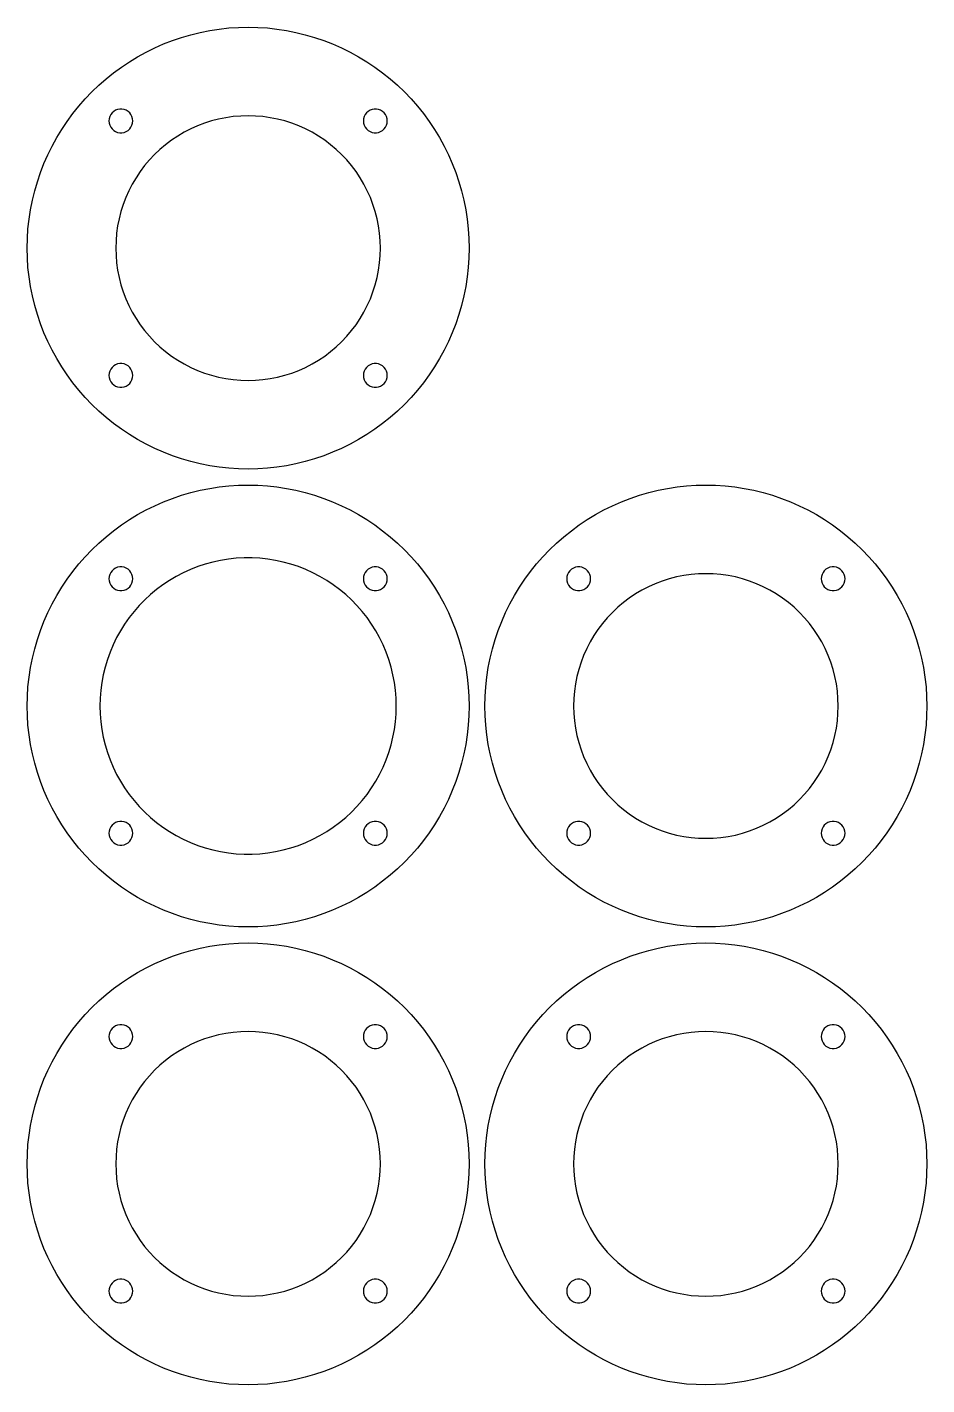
# Model space of a CAD drawing. Header units: millimetres. Extents: x 0 to 256, y 0 to 256.
# Drawn here: x 86.5 to 256.5, y 0 to 256.5 of the extents above; entities that cross this region are included whole.
import ezdxf

# ---------------------------------------------------------------- set-up
doc = ezdxf.new("R2010")
doc.units = ezdxf.units.MM
doc.layers.add('CUT', color=1, linetype='Continuous')

msp = doc.modelspace()

# ---------------------------------------------------------------- linework, layer by layer
at = {"layer": 'CUT'}
for points in [[(169.0104, 205.7136), (168.5774, 203.9443), (168.0677, 202.1955), (167.4822, 200.4707), (166.822, 198.773), (166.0884, 197.1057), (165.2827, 195.472), (164.4066, 193.875), (163.4616, 192.3177), (162.4496, 190.8032), (161.3725, 189.3342), (160.2324, 187.9136), (159.0313, 186.5441), (157.7717, 185.2283), (156.4559, 183.9687), (155.0864, 182.7676), (153.6658, 181.6275), (152.1968, 180.5504), (150.6823, 179.5384), (149.125, 178.5934), (147.528, 177.7173), (145.8943, 176.9116), (144.227, 176.178), (142.5293, 175.5178), (140.8045, 174.9323), (139.0557, 174.4226), (137.2864, 173.9896), (135.4998, 173.6343), (133.6995, 173.3572), (131.8888, 173.1589), (130.0711, 173.0397), (128.25, 173), (126.4289, 173.0397), (124.6112, 173.1589), (122.8005, 173.3572), (121.0002, 173.6343), (119.2136, 173.9896), (117.4443, 174.4226), (115.6955, 174.9323), (113.9707, 175.5178), (112.273, 176.178), (110.6057, 176.9116), (108.972, 177.7173), (107.375, 178.5934), (105.8177, 179.5384), (104.3032, 180.5504), (102.8342, 181.6275), (101.4136, 182.7676), (100.0441, 183.9687), (98.7283, 185.2283), (97.4687, 186.5441), (96.2676, 187.9136), (95.1275, 189.3342), (94.0504, 190.8032), (93.0384, 192.3177), (92.0934, 193.875), (91.2173, 195.472), (90.4116, 197.1057), (89.678, 198.773), (89.0178, 200.4707), (88.4323, 202.1955), (87.9226, 203.9443), (87.4896, 205.7136), (87.1343, 207.5002), (86.8572, 209.3005), (86.6589, 211.1112), (86.5397, 212.9289), (86.5, 214.75), (86.5397, 216.5711), (86.6589, 218.3888), (86.8572, 220.1995), (87.1343, 221.9998), (87.4896, 223.7864), (87.9226, 225.5557), (88.4323, 227.3045), (89.0178, 229.0293), (89.678, 230.727), (90.4116, 232.3943), (91.2173, 234.028), (92.0934, 235.625), (93.0384, 237.1823), (94.0504, 238.6968), (95.1275, 240.1658), (96.2676, 241.5864), (97.4687, 242.9559), (98.7283, 244.2717), (100.0441, 245.5313), (101.4136, 246.7324), (102.8342, 247.8725), (104.3032, 248.9496), (105.8177, 249.9616), (107.375, 250.9066), (108.972, 251.7827), (110.6057, 252.5884), (112.273, 253.322), (113.9707, 253.9822), (115.6955, 254.5677), (117.4443, 255.0774), (119.2136, 255.5104), (121.0002, 255.8657), (122.8005, 256.1428), (124.6112, 256.3411), (126.4289, 256.4603), (128.25, 256.5), (130.0711, 256.4603), (131.8888, 256.3411), (133.6995, 256.1428), (135.4998, 255.8657), (137.2864, 255.5104), (139.0557, 255.0774), (140.8045, 254.5677), (142.5293, 253.9822), (144.227, 253.322), (145.8943, 252.5884), (147.528, 251.7827), (149.125, 250.9066), (150.6823, 249.9616), (152.1968, 248.9496), (153.6658, 247.8725), (155.0864, 246.7324), (156.4559, 245.5313), (157.7717, 244.2717), (159.0313, 242.9559), (160.2324, 241.5864), (161.3725, 240.1658), (162.4496, 238.6968), (163.4616, 237.1823), (164.4066, 235.625), (165.2827, 234.028), (166.0884, 232.3943), (166.822, 230.727), (167.4822, 229.0293), (168.0677, 227.3045), (168.5774, 225.5557), (169.0104, 223.7864), (169.3657, 221.9998), (169.6428, 220.1995), (169.8411, 218.3888), (169.9603, 216.5711), (170, 214.75), (169.9603, 212.9289), (169.8411, 211.1112), (169.6428, 209.3005), (169.3657, 207.5002)], [(106.1214, 239.9761), (105.8711, 240.3074), (105.5643, 240.5872), (105.2113, 240.8057), (104.8241, 240.9557), (104.416, 241.032), (104.0008, 241.032), (103.5926, 240.9557), (103.2055, 240.8057), (102.8524, 240.5872), (102.5456, 240.3074), (102.2954, 239.9761), (102.1103, 239.6044), (101.9967, 239.2051), (101.9584, 238.7916), (101.9967, 238.3782), (102.1103, 237.9788), (102.2954, 237.6072), (102.5456, 237.2758), (102.8524, 236.9961), (103.2055, 236.7775), (103.5926, 236.6275), (104.0008, 236.5512), (104.416, 236.5512), (104.8241, 236.6275), (105.2113, 236.7775), (105.5643, 236.9961), (105.8711, 237.2758), (106.1214, 237.6072), (106.3064, 237.9788), (106.4201, 238.3782), (106.4584, 238.7916), (106.4201, 239.2051), (106.3064, 239.6044)], [(152.2729, 221.6709), (151.8471, 223.007), (151.347, 224.3171), (150.7742, 225.5971), (150.1306, 226.843), (149.4181, 228.0508), (148.639, 229.2168), (147.7958, 230.3372), (146.8911, 231.4087), (145.9277, 232.4277), (144.9087, 233.3911), (143.8372, 234.2958), (142.7168, 235.139), (141.5508, 235.9181), (140.343, 236.6306), (139.0971, 237.2742), (137.8171, 237.847), (136.507, 238.3471), (135.1709, 238.7729), (133.813, 239.1232), (132.4377, 239.3968), (131.0491, 239.5928), (129.6518, 239.7107), (128.25, 239.75), (126.8482, 239.7107), (125.4509, 239.5928), (124.0623, 239.3968), (122.687, 239.1232), (121.3291, 238.7729), (119.993, 238.3471), (118.6829, 237.847), (117.4029, 237.2742), (116.157, 236.6306), (114.9492, 235.9181), (113.7832, 235.139), (112.6628, 234.2958), (111.5913, 233.3911), (110.5723, 232.4277), (109.6089, 231.4087), (108.7042, 230.3372), (107.861, 229.2168), (107.0819, 228.0508), (106.3694, 226.843), (105.7258, 225.5971), (105.153, 224.3171), (104.6529, 223.007), (104.2271, 221.6709), (103.8768, 220.313), (103.6032, 218.9377), (103.4072, 217.5491), (103.2893, 216.1518), (103.25, 214.75), (103.2893, 213.3482), (103.4072, 211.9509), (103.6032, 210.5623), (103.8768, 209.187), (104.2271, 207.8291), (104.6529, 206.493), (105.153, 205.1829), (105.7258, 203.9029), (106.3694, 202.657), (107.0819, 201.4492), (107.861, 200.2832), (108.7042, 199.1628), (109.6089, 198.0913), (110.5723, 197.0723), (111.5913, 196.1089), (112.6628, 195.2042), (113.7832, 194.361), (114.9492, 193.5819), (116.157, 192.8694), (117.4029, 192.2258), (118.6829, 191.653), (119.993, 191.1529), (121.3291, 190.7271), (122.687, 190.3768), (124.0623, 190.1032), (125.4509, 189.9072), (126.8482, 189.7893), (128.25, 189.75), (129.6518, 189.7893), (131.0491, 189.9072), (132.4377, 190.1032), (133.813, 190.3768), (135.1709, 190.7271), (136.507, 191.1529), (137.8171, 191.653), (139.0971, 192.2258), (140.343, 192.8694), (141.5508, 193.5819), (142.7168, 194.361), (143.8372, 195.2042), (144.9087, 196.1089), (145.9277, 197.0723), (146.8911, 198.0913), (147.7958, 199.1628), (148.639, 200.2832), (149.4181, 201.4492), (150.1306, 202.657), (150.7742, 203.9029), (151.347, 205.1829), (151.8471, 206.493), (152.2729, 207.8291), (152.6232, 209.187), (152.8968, 210.5623), (153.0928, 211.9509), (153.2107, 213.3482), (153.25, 214.75), (153.2107, 216.1518), (153.0928, 217.5491), (152.8968, 218.9377), (152.6232, 220.313)], [(153.9544, 240.3074), (153.6476, 240.5872), (153.2945, 240.8057), (152.9074, 240.9557), (152.4992, 241.032), (152.084, 241.032), (151.6759, 240.9557), (151.2887, 240.8057), (150.9357, 240.5872), (150.6289, 240.3074), (150.3786, 239.9761), (150.1936, 239.6044), (150.0799, 239.2051), (150.0416, 238.7916), (150.0799, 238.3782), (150.1936, 237.9788), (150.3786, 237.6072), (150.6289, 237.2758), (150.9357, 236.9961), (151.2887, 236.7775), (151.6759, 236.6275), (152.084, 236.5512), (152.4992, 236.5512), (152.9074, 236.6275), (153.2945, 236.7775), (153.6476, 236.9961), (153.9544, 237.2758), (154.2046, 237.6072), (154.3897, 237.9788), (154.5033, 238.3782), (154.5416, 238.7916), (154.5033, 239.2051), (154.3897, 239.6044), (154.2046, 239.9761)], [(106.3064, 191.5212), (106.1214, 191.8928), (105.8711, 192.2242), (105.5643, 192.5039), (105.2113, 192.7225), (104.8241, 192.8725), (104.416, 192.9488), (104.0008, 192.9488), (103.5926, 192.8725), (103.2055, 192.7225), (102.8524, 192.5039), (102.5456, 192.2242), (102.2954, 191.8928), (102.1103, 191.5212), (101.9967, 191.1218), (101.9584, 190.7084), (101.9967, 190.2949), (102.1103, 189.8956), (102.2954, 189.5239), (102.5456, 189.1926), (102.8524, 188.9128), (103.2055, 188.6943), (103.5926, 188.5443), (104.0008, 188.468), (104.416, 188.468), (104.8241, 188.5443), (105.2113, 188.6943), (105.5643, 188.9128), (105.8711, 189.1926), (106.1214, 189.5239), (106.3064, 189.8956), (106.4201, 190.2949), (106.4584, 190.7084), (106.4201, 191.1218)], [(154.5033, 191.1218), (154.3897, 191.5212), (154.2046, 191.8928), (153.9544, 192.2242), (153.6476, 192.5039), (153.2945, 192.7225), (152.9074, 192.8725), (152.4992, 192.9488), (152.084, 192.9488), (151.6759, 192.8725), (151.2887, 192.7225), (150.9357, 192.5039), (150.6289, 192.2242), (150.3786, 191.8928), (150.1936, 191.5212), (150.0799, 191.1218), (150.0416, 190.7084), (150.0799, 190.2949), (150.1936, 189.8956), (150.3786, 189.5239), (150.6289, 189.1926), (150.9357, 188.9128), (151.2887, 188.6943), (151.6759, 188.5443), (152.084, 188.468), (152.4992, 188.468), (152.9074, 188.5443), (153.2945, 188.6943), (153.6476, 188.9128), (153.9544, 189.1926), (154.2046, 189.5239), (154.3897, 189.8956), (154.5033, 190.2949), (154.5416, 190.7084)], [(169.0104, 119.2136), (168.5774, 117.4443), (168.0677, 115.6955), (167.4822, 113.9707), (166.822, 112.273), (166.0884, 110.6057), (165.2827, 108.972), (164.4066, 107.375), (163.4616, 105.8177), (162.4496, 104.3032), (161.3725, 102.8342), (160.2324, 101.4136), (159.0313, 100.0441), (157.7717, 98.7283), (156.4559, 97.4687), (155.0864, 96.2676), (153.6658, 95.1275), (152.1968, 94.0504), (150.6823, 93.0384), (149.125, 92.0934), (147.528, 91.2173), (145.8943, 90.4116), (144.227, 89.678), (142.5293, 89.0178), (140.8045, 88.4323), (139.0557, 87.9226), (137.2864, 87.4896), (135.4998, 87.1343), (133.6995, 86.8572), (131.8888, 86.6589), (130.0711, 86.5397), (128.25, 86.5), (126.4289, 86.5397), (124.6112, 86.6589), (122.8005, 86.8572), (121.0002, 87.1343), (119.2136, 87.4896), (117.4443, 87.9226), (115.6955, 88.4323), (113.9707, 89.0178), (112.273, 89.678), (110.6057, 90.4116), (108.972, 91.2173), (107.375, 92.0934), (105.8177, 93.0384), (104.3032, 94.0504), (102.8342, 95.1275), (101.4136, 96.2676), (100.0441, 97.4687), (98.7283, 98.7283), (97.4687, 100.0441), (96.2676, 101.4136), (95.1275, 102.8342), (94.0504, 104.3032), (93.0384, 105.8177), (92.0934, 107.375), (91.2173, 108.972), (90.4116, 110.6057), (89.678, 112.273), (89.0178, 113.9707), (88.4323, 115.6955), (87.9226, 117.4443), (87.4896, 119.2136), (87.1343, 121.0002), (86.8572, 122.8005), (86.6589, 124.6112), (86.5397, 126.4289), (86.5, 128.25), (86.5397, 130.0711), (86.6589, 131.8888), (86.8572, 133.6995), (87.1343, 135.4998), (87.4896, 137.2864), (87.9226, 139.0557), (88.4323, 140.8045), (89.0178, 142.5293), (89.678, 144.227), (90.4116, 145.8943), (91.2173, 147.528), (92.0934, 149.125), (93.0384, 150.6823), (94.0504, 152.1968), (95.1275, 153.6658), (96.2676, 155.0864), (97.4687, 156.4559), (98.7283, 157.7717), (100.0441, 159.0313), (101.4136, 160.2324), (102.8342, 161.3725), (104.3032, 162.4496), (105.8177, 163.4616), (107.375, 164.4066), (108.972, 165.2827), (110.6057, 166.0884), (112.273, 166.822), (113.9707, 167.4822), (115.6955, 168.0677), (117.4443, 168.5774), (119.2136, 169.0104), (121.0002, 169.3657), (122.8005, 169.6428), (124.6112, 169.8411), (126.4289, 169.9603), (128.25, 170), (130.0711, 169.9603), (131.8888, 169.8411), (133.6995, 169.6428), (135.4998, 169.3657), (137.2864, 169.0104), (139.0557, 168.5774), (140.8045, 168.0677), (142.5293, 167.4822), (144.227, 166.822), (145.8943, 166.0884), (147.528, 165.2827), (149.125, 164.4066), (150.6823, 163.4616), (152.1968, 162.4496), (153.6658, 161.3725), (155.0864, 160.2324), (156.4559, 159.0313), (157.7717, 157.7717), (159.0313, 156.4559), (160.2324, 155.0864), (161.3725, 153.6658), (162.4496, 152.1968), (163.4616, 150.6823), (164.4066, 149.125), (165.2827, 147.528), (166.0884, 145.8943), (166.822, 144.227), (167.4822, 142.5293), (168.0677, 140.8045), (168.5774, 139.0557), (169.0104, 137.2864), (169.3657, 135.4998), (169.6428, 133.6995), (169.8411, 131.8888), (169.9603, 130.0711), (170, 128.25), (169.9603, 126.4289), (169.8411, 124.6112), (169.6428, 122.8005), (169.3657, 121.0002)], [(255.5104, 119.2136), (255.0774, 117.4443), (254.5677, 115.6955), (253.9822, 113.9707), (253.322, 112.273), (252.5884, 110.6057), (251.7827, 108.972), (250.9066, 107.375), (249.9616, 105.8177), (248.9496, 104.3032), (247.8725, 102.8342), (246.7324, 101.4136), (245.5313, 100.0441), (244.2717, 98.7283), (242.9559, 97.4687), (241.5864, 96.2676), (240.1658, 95.1275), (238.6968, 94.0504), (237.1823, 93.0384), (235.625, 92.0934), (234.028, 91.2173), (232.3943, 90.4116), (230.727, 89.678), (229.0293, 89.0178), (227.3045, 88.4323), (225.5557, 87.9226), (223.7864, 87.4896), (221.9998, 87.1343), (220.1995, 86.8572), (218.3888, 86.6589), (216.5711, 86.5397), (214.75, 86.5), (212.9289, 86.5397), (211.1112, 86.6589), (209.3005, 86.8572), (207.5002, 87.1343), (205.7136, 87.4896), (203.9443, 87.9226), (202.1955, 88.4323), (200.4707, 89.0178), (198.773, 89.678), (197.1057, 90.4116), (195.472, 91.2173), (193.875, 92.0934), (192.3177, 93.0384), (190.8032, 94.0504), (189.3342, 95.1275), (187.9136, 96.2676), (186.5441, 97.4687), (185.2283, 98.7283), (183.9687, 100.0441), (182.7676, 101.4136), (181.6275, 102.8342), (180.5504, 104.3032), (179.5384, 105.8177), (178.5934, 107.375), (177.7173, 108.972), (176.9116, 110.6057), (176.178, 112.273), (175.5178, 113.9707), (174.9323, 115.6955), (174.4226, 117.4443), (173.9896, 119.2136), (173.6343, 121.0002), (173.3572, 122.8005), (173.1589, 124.6112), (173.0397, 126.4289), (173, 128.25), (173.0397, 130.0711), (173.1589, 131.8888), (173.3572, 133.6995), (173.6343, 135.4998), (173.9896, 137.2864), (174.4226, 139.0557), (174.9323, 140.8045), (175.5178, 142.5293), (176.178, 144.227), (176.9116, 145.8943), (177.7173, 147.528), (178.5934, 149.125), (179.5384, 150.6823), (180.5504, 152.1968), (181.6275, 153.6658), (182.7676, 155.0864), (183.9687, 156.4559), (185.2283, 157.7717), (186.5441, 159.0313), (187.9136, 160.2324), (189.3342, 161.3725), (190.8032, 162.4496), (192.3177, 163.4616), (193.875, 164.4066), (195.472, 165.2827), (197.1057, 166.0884), (198.773, 166.822), (200.4707, 167.4822), (202.1955, 168.0677), (203.9443, 168.5774), (205.7136, 169.0104), (207.5002, 169.3657), (209.3005, 169.6428), (211.1112, 169.8411), (212.9289, 169.9603), (214.75, 170), (216.5711, 169.9603), (218.3888, 169.8411), (220.1995, 169.6428), (221.9998, 169.3657), (223.7864, 169.0104), (225.5557, 168.5774), (227.3045, 168.0677), (229.0293, 167.4822), (230.727, 166.822), (232.3943, 166.0884), (234.028, 165.2827), (235.625, 164.4066), (237.1823, 163.4616), (238.6968, 162.4496), (240.1658, 161.3725), (241.5864, 160.2324), (242.9559, 159.0313), (244.2717, 157.7717), (245.5313, 156.4559), (246.7324, 155.0864), (247.8725, 153.6658), (248.9496, 152.1968), (249.9616, 150.6823), (250.9066, 149.125), (251.7827, 147.528), (252.5884, 145.8943), (253.322, 144.227), (253.9822, 142.5293), (254.5677, 140.8045), (255.0774, 139.0557), (255.5104, 137.2864), (255.8657, 135.4998), (256.1428, 133.6995), (256.3411, 131.8888), (256.4603, 130.0711), (256.5, 128.25), (256.4603, 126.4289), (256.3411, 124.6112), (256.1428, 122.8005), (255.8657, 121.0002)], [(155.2635, 135.6169), (154.8331, 137.0441), (154.3274, 138.4465), (153.7478, 139.8199), (153.0959, 141.1606), (152.3735, 142.4646), (151.5828, 143.7284), (150.7259, 144.9483), (149.8054, 146.1208), (148.8237, 147.2427), (147.7837, 148.3108), (146.6883, 149.322), (145.5407, 150.2734), (144.344, 151.1625), (143.1018, 151.9866), (141.8174, 152.7434), (140.4946, 153.4307), (139.1371, 154.0467), (137.7487, 154.5896), (136.3334, 155.0578), (134.8951, 155.45), (133.4381, 155.7652), (131.9663, 156.0023), (130.484, 156.1607), (128.9954, 156.2401), (127.5046, 156.2401), (126.016, 156.1607), (124.5337, 156.0023), (123.0619, 155.7652), (121.6049, 155.45), (120.1666, 155.0578), (118.7513, 154.5896), (117.3629, 154.0467), (116.0054, 153.4307), (114.6826, 152.7434), (113.3982, 151.9866), (112.156, 151.1625), (110.9593, 150.2734), (109.8117, 149.322), (108.7163, 148.3108), (107.6763, 147.2427), (106.6946, 146.1208), (105.7741, 144.9483), (104.9172, 143.7284), (104.1265, 142.4646), (103.4041, 141.1606), (102.7522, 139.8199), (102.1726, 138.4465), (101.6669, 137.0441), (101.2365, 135.6169), (100.8827, 134.1687), (100.6065, 132.7038), (100.4086, 131.2262), (100.2897, 129.7402), (100.25, 128.25), (100.2897, 126.7598), (100.4086, 125.2738), (100.6065, 123.7962), (100.8827, 122.3313), (101.2365, 120.8831), (101.6669, 119.4559), (102.1726, 118.0535), (102.7522, 116.6801), (103.4041, 115.3394), (104.1265, 114.0354), (104.9172, 112.7716), (105.7741, 111.5517), (106.6946, 110.3792), (107.6763, 109.2573), (108.7163, 108.1892), (109.8117, 107.178), (110.9593, 106.2266), (112.156, 105.3375), (113.3982, 104.5134), (114.6826, 103.7566), (116.0054, 103.0693), (117.3629, 102.4533), (118.7513, 101.9104), (120.1666, 101.4422), (121.6049, 101.05), (123.0619, 100.7348), (124.5337, 100.4977), (126.016, 100.3393), (127.5046, 100.2599), (128.9954, 100.2599), (130.484, 100.3393), (131.9663, 100.4977), (133.4381, 100.7348), (134.8951, 101.05), (136.3334, 101.4422), (137.7487, 101.9104), (139.1371, 102.4533), (140.4946, 103.0693), (141.8174, 103.7566), (143.1018, 104.5134), (144.344, 105.3375), (145.5407, 106.2266), (146.6883, 107.178), (147.7837, 108.1892), (148.8237, 109.2573), (149.8054, 110.3792), (150.7259, 111.5517), (151.5828, 112.7716), (152.3735, 114.0354), (153.0959, 115.3394), (153.7478, 116.6801), (154.3274, 118.0535), (154.8331, 119.4559), (155.2635, 120.8831), (155.6173, 122.3313), (155.8935, 123.7962), (156.0914, 125.2738), (156.2103, 126.7598), (156.25, 128.25), (156.2103, 129.7402), (156.0914, 131.2262), (155.8935, 132.7038), (155.6173, 134.1687)], [(106.1214, 153.4761), (105.8711, 153.8074), (105.5643, 154.0872), (105.2113, 154.3057), (104.8241, 154.4557), (104.416, 154.532), (104.0008, 154.532), (103.5926, 154.4557), (103.2055, 154.3057), (102.8524, 154.0872), (102.5456, 153.8074), (102.2954, 153.4761), (102.1103, 153.1044), (101.9967, 152.7051), (101.9584, 152.2916), (101.9967, 151.8782), (102.1103, 151.4788), (102.2954, 151.1072), (102.5456, 150.7758), (102.8524, 150.4961), (103.2055, 150.2775), (103.5926, 150.1275), (104.0008, 150.0512), (104.416, 150.0512), (104.8241, 150.1275), (105.2113, 150.2775), (105.5643, 150.4961), (105.8711, 150.7758), (106.1214, 151.1072), (106.3064, 151.4788), (106.4201, 151.8782), (106.4584, 152.2916), (106.4201, 152.7051), (106.3064, 153.1044)], [(153.9544, 153.8074), (153.6476, 154.0872), (153.2945, 154.3057), (152.9074, 154.4557), (152.4992, 154.532), (152.084, 154.532), (151.6759, 154.4557), (151.2887, 154.3057), (150.9357, 154.0872), (150.6289, 153.8074), (150.3786, 153.4761), (150.1936, 153.1044), (150.0799, 152.7051), (150.0416, 152.2916), (150.0799, 151.8782), (150.1936, 151.4788), (150.3786, 151.1072), (150.6289, 150.7758), (150.9357, 150.4961), (151.2887, 150.2775), (151.6759, 150.1275), (152.084, 150.0512), (152.4992, 150.0512), (152.9074, 150.1275), (153.2945, 150.2775), (153.6476, 150.4961), (153.9544, 150.7758), (154.2046, 151.1072), (154.3897, 151.4788), (154.5033, 151.8782), (154.5416, 152.2916), (154.5033, 152.7051), (154.3897, 153.1044), (154.2046, 153.4761)], [(192.6214, 153.4761), (192.3711, 153.8074), (192.0643, 154.0872), (191.7113, 154.3057), (191.3241, 154.4557), (190.916, 154.532), (190.5008, 154.532), (190.0926, 154.4557), (189.7055, 154.3057), (189.3524, 154.0872), (189.0456, 153.8074), (188.7954, 153.4761), (188.6103, 153.1044), (188.4967, 152.7051), (188.4584, 152.2916), (188.4967, 151.8782), (188.6103, 151.4788), (188.7954, 151.1072), (189.0456, 150.7758), (189.3524, 150.4961), (189.7055, 150.2775), (190.0926, 150.1275), (190.5008, 150.0512), (190.916, 150.0512), (191.3241, 150.1275), (191.7113, 150.2775), (192.0643, 150.4961), (192.3711, 150.7758), (192.6214, 151.1072), (192.8064, 151.4788), (192.9201, 151.8782), (192.9584, 152.2916), (192.9201, 152.7051), (192.8064, 153.1044)], [(240.4544, 153.8074), (240.1476, 154.0872), (239.7945, 154.3057), (239.4074, 154.4557), (238.9992, 154.532), (238.584, 154.532), (238.1759, 154.4557), (237.7887, 154.3057), (237.4357, 154.0872), (237.1289, 153.8074), (236.8786, 153.4761), (236.6936, 153.1044), (236.5799, 152.7051), (236.5416, 152.2916), (236.5799, 151.8782), (236.6936, 151.4788), (236.8786, 151.1072), (237.1289, 150.7758), (237.4357, 150.4961), (237.7887, 150.2775), (238.1759, 150.1275), (238.584, 150.0512), (238.9992, 150.0512), (239.4074, 150.1275), (239.7945, 150.2775), (240.1476, 150.4961), (240.4544, 150.7758), (240.7046, 151.1072), (240.8897, 151.4788), (241.0033, 151.8782), (241.0416, 152.2916), (241.0033, 152.7051), (240.8897, 153.1044), (240.7046, 153.4761)], [(238.7729, 135.1709), (238.3471, 136.507), (237.847, 137.8171), (237.2742, 139.0971), (236.6306, 140.343), (235.9181, 141.5508), (235.139, 142.7168), (234.2958, 143.8372), (233.3911, 144.9087), (232.4277, 145.9277), (231.4087, 146.8911), (230.3372, 147.7958), (229.2168, 148.639), (228.0508, 149.4181), (226.843, 150.1306), (225.5971, 150.7742), (224.3171, 151.347), (223.007, 151.8471), (221.6709, 152.2729), (220.313, 152.6232), (218.9377, 152.8968), (217.5491, 153.0928), (216.1518, 153.2107), (214.75, 153.25), (213.3482, 153.2107), (211.9509, 153.0928), (210.5623, 152.8968), (209.187, 152.6232), (207.8291, 152.2729), (206.493, 151.8471), (205.1829, 151.347), (203.9029, 150.7742), (202.657, 150.1306), (201.4492, 149.4181), (200.2832, 148.639), (199.1628, 147.7958), (198.0913, 146.8911), (197.0723, 145.9277), (196.1089, 144.9087), (195.2042, 143.8372), (194.361, 142.7168), (193.5819, 141.5508), (192.8694, 140.343), (192.2258, 139.0971), (191.653, 137.8171), (191.1529, 136.507), (190.7271, 135.1709), (190.3768, 133.813), (190.1032, 132.4377), (189.9072, 131.0491), (189.7893, 129.6518), (189.75, 128.25), (189.7893, 126.8482), (189.9072, 125.4509), (190.1032, 124.0623), (190.3768, 122.687), (190.7271, 121.3291), (191.1529, 119.993), (191.653, 118.6829), (192.2258, 117.4029), (192.8694, 116.157), (193.5819, 114.9492), (194.361, 113.7832), (195.2042, 112.6628), (196.1089, 111.5913), (197.0723, 110.5723), (198.0913, 109.6089), (199.1628, 108.7042), (200.2832, 107.861), (201.4492, 107.0819), (202.657, 106.3694), (203.9029, 105.7258), (205.1829, 105.153), (206.493, 104.6529), (207.8291, 104.2271), (209.187, 103.8768), (210.5623, 103.6032), (211.9509, 103.4072), (213.3482, 103.2893), (214.75, 103.25), (216.1518, 103.2893), (217.5491, 103.4072), (218.9377, 103.6032), (220.313, 103.8768), (221.6709, 104.2271), (223.007, 104.6529), (224.3171, 105.153), (225.5971, 105.7258), (226.843, 106.3694), (228.0508, 107.0819), (229.2168, 107.861), (230.3372, 108.7042), (231.4087, 109.6089), (232.4277, 110.5723), (233.3911, 111.5913), (234.2958, 112.6628), (235.139, 113.7832), (235.9181, 114.9492), (236.6306, 116.157), (237.2742, 117.4029), (237.847, 118.6829), (238.3471, 119.993), (238.7729, 121.3291), (239.1232, 122.687), (239.3968, 124.0623), (239.5928, 125.4509), (239.7107, 126.8482), (239.75, 128.25), (239.7107, 129.6518), (239.5928, 131.0491), (239.3968, 132.4377), (239.1232, 133.813)], [(106.3064, 105.0212), (106.1214, 105.3928), (105.8711, 105.7242), (105.5643, 106.0039), (105.2113, 106.2225), (104.8241, 106.3725), (104.416, 106.4488), (104.0008, 106.4488), (103.5926, 106.3725), (103.2055, 106.2225), (102.8524, 106.0039), (102.5456, 105.7242), (102.2954, 105.3928), (102.1103, 105.0212), (101.9967, 104.6218), (101.9584, 104.2084), (101.9967, 103.7949), (102.1103, 103.3956), (102.2954, 103.0239), (102.5456, 102.6926), (102.8524, 102.4128), (103.2055, 102.1943), (103.5926, 102.0443), (104.0008, 101.968), (104.416, 101.968), (104.8241, 102.0443), (105.2113, 102.1943), (105.5643, 102.4128), (105.8711, 102.6926), (106.1214, 103.0239), (106.3064, 103.3956), (106.4201, 103.7949), (106.4584, 104.2084), (106.4201, 104.6218)], [(154.5033, 104.6218), (154.3897, 105.0212), (154.2046, 105.3928), (153.9544, 105.7242), (153.6476, 106.0039), (153.2945, 106.2225), (152.9074, 106.3725), (152.4992, 106.4488), (152.084, 106.4488), (151.6759, 106.3725), (151.2887, 106.2225), (150.9357, 106.0039), (150.6289, 105.7242), (150.3786, 105.3928), (150.1936, 105.0212), (150.0799, 104.6218), (150.0416, 104.2084), (150.0799, 103.7949), (150.1936, 103.3956), (150.3786, 103.0239), (150.6289, 102.6926), (150.9357, 102.4128), (151.2887, 102.1943), (151.6759, 102.0443), (152.084, 101.968), (152.4992, 101.968), (152.9074, 102.0443), (153.2945, 102.1943), (153.6476, 102.4128), (153.9544, 102.6926), (154.2046, 103.0239), (154.3897, 103.3956), (154.5033, 103.7949), (154.5416, 104.2084)], [(192.8064, 105.0212), (192.6214, 105.3928), (192.3711, 105.7242), (192.0643, 106.0039), (191.7113, 106.2225), (191.3241, 106.3725), (190.916, 106.4488), (190.5008, 106.4488), (190.0926, 106.3725), (189.7055, 106.2225), (189.3524, 106.0039), (189.0456, 105.7242), (188.7954, 105.3928), (188.6103, 105.0212), (188.4967, 104.6218), (188.4584, 104.2084), (188.4967, 103.7949), (188.6103, 103.3956), (188.7954, 103.0239), (189.0456, 102.6926), (189.3524, 102.4128), (189.7055, 102.1943), (190.0926, 102.0443), (190.5008, 101.968), (190.916, 101.968), (191.3241, 102.0443), (191.7113, 102.1943), (192.0643, 102.4128), (192.3711, 102.6926), (192.6214, 103.0239), (192.8064, 103.3956), (192.9201, 103.7949), (192.9584, 104.2084), (192.9201, 104.6218)], [(241.0033, 104.6218), (240.8897, 105.0212), (240.7046, 105.3928), (240.4544, 105.7242), (240.1476, 106.0039), (239.7945, 106.2225), (239.4074, 106.3725), (238.9992, 106.4488), (238.584, 106.4488), (238.1759, 106.3725), (237.7887, 106.2225), (237.4357, 106.0039), (237.1289, 105.7242), (236.8786, 105.3928), (236.6936, 105.0212), (236.5799, 104.6218), (236.5416, 104.2084), (236.5799, 103.7949), (236.6936, 103.3956), (236.8786, 103.0239), (237.1289, 102.6926), (237.4357, 102.4128), (237.7887, 102.1943), (238.1759, 102.0443), (238.584, 101.968), (238.9992, 101.968), (239.4074, 102.0443), (239.7945, 102.1943), (240.1476, 102.4128), (240.4544, 102.6926), (240.7046, 103.0239), (240.8897, 103.3956), (241.0033, 103.7949), (241.0416, 104.2084)], [(169.0104, 32.7136), (168.5774, 30.9443), (168.0677, 29.1955), (167.4822, 27.4707), (166.822, 25.773), (166.0884, 24.1057), (165.2827, 22.472), (164.4066, 20.875), (163.4616, 19.3177), (162.4496, 17.8032), (161.3725, 16.3342), (160.2324, 14.9136), (159.0313, 13.5441), (157.7717, 12.2283), (156.4559, 10.9687), (155.0864, 9.7676), (153.6658, 8.6275), (152.1968, 7.5504), (150.6823, 6.5384), (149.125, 5.5934), (147.528, 4.7173), (145.8943, 3.9116), (144.227, 3.178), (142.5293, 2.5178), (140.8045, 1.9323), (139.0557, 1.4226), (137.2864, 0.9896), (135.4998, 0.6343), (133.6995, 0.3572), (131.8888, 0.1589), (130.0711, 0.0397), (128.25, 0), (126.4289, 0.0397), (124.6112, 0.1589), (122.8005, 0.3572), (121.0002, 0.6343), (119.2136, 0.9896), (117.4443, 1.4226), (115.6955, 1.9323), (113.9707, 2.5178), (112.273, 3.178), (110.6057, 3.9116), (108.972, 4.7173), (107.375, 5.5934), (105.8177, 6.5384), (104.3032, 7.5504), (102.8342, 8.6275), (101.4136, 9.7676), (100.0441, 10.9687), (98.7283, 12.2283), (97.4687, 13.5441), (96.2676, 14.9136), (95.1275, 16.3342), (94.0504, 17.8032), (93.0384, 19.3177), (92.0934, 20.875), (91.2173, 22.472), (90.4116, 24.1057), (89.678, 25.773), (89.0178, 27.4707), (88.4323, 29.1955), (87.9226, 30.9443), (87.4896, 32.7136), (87.1343, 34.5002), (86.8572, 36.3005), (86.6589, 38.1112), (86.5397, 39.9289), (86.5, 41.75), (86.5397, 43.5711), (86.6589, 45.3888), (86.8572, 47.1995), (87.1343, 48.9998), (87.4896, 50.7864), (87.9226, 52.5557), (88.4323, 54.3045), (89.0178, 56.0293), (89.678, 57.727), (90.4116, 59.3943), (91.2173, 61.028), (92.0934, 62.625), (93.0384, 64.1823), (94.0504, 65.6968), (95.1275, 67.1658), (96.2676, 68.5864), (97.4687, 69.9559), (98.7283, 71.2717), (100.0441, 72.5313), (101.4136, 73.7324), (102.8342, 74.8725), (104.3032, 75.9496), (105.8177, 76.9616), (107.375, 77.9066), (108.972, 78.7827), (110.6057, 79.5884), (112.273, 80.322), (113.9707, 80.9822), (115.6955, 81.5677), (117.4443, 82.0774), (119.2136, 82.5104), (121.0002, 82.8657), (122.8005, 83.1428), (124.6112, 83.3411), (126.4289, 83.4603), (128.25, 83.5), (130.0711, 83.4603), (131.8888, 83.3411), (133.6995, 83.1428), (135.4998, 82.8657), (137.2864, 82.5104), (139.0557, 82.0774), (140.8045, 81.5677), (142.5293, 80.9822), (144.227, 80.322), (145.8943, 79.5884), (147.528, 78.7827), (149.125, 77.9066), (150.6823, 76.9616), (152.1968, 75.9496), (153.6658, 74.8725), (155.0864, 73.7324), (156.4559, 72.5313), (157.7717, 71.2717), (159.0313, 69.9559), (160.2324, 68.5864), (161.3725, 67.1658), (162.4496, 65.6968), (163.4616, 64.1823), (164.4066, 62.625), (165.2827, 61.028), (166.0884, 59.3943), (166.822, 57.727), (167.4822, 56.0293), (168.0677, 54.3045), (168.5774, 52.5557), (169.0104, 50.7864), (169.3657, 48.9998), (169.6428, 47.1995), (169.8411, 45.3888), (169.9603, 43.5711), (170, 41.75), (169.9603, 39.9289), (169.8411, 38.1112), (169.6428, 36.3005), (169.3657, 34.5002)], [(255.5104, 32.7136), (255.0774, 30.9443), (254.5677, 29.1955), (253.9822, 27.4707), (253.322, 25.773), (252.5884, 24.1057), (251.7827, 22.472), (250.9066, 20.875), (249.9616, 19.3177), (248.9496, 17.8032), (247.8725, 16.3342), (246.7324, 14.9136), (245.5313, 13.5441), (244.2717, 12.2283), (242.9559, 10.9687), (241.5864, 9.7676), (240.1658, 8.6275), (238.6968, 7.5504), (237.1823, 6.5384), (235.625, 5.5934), (234.028, 4.7173), (232.3943, 3.9116), (230.727, 3.178), (229.0293, 2.5178), (227.3045, 1.9323), (225.5557, 1.4226), (223.7864, 0.9896), (221.9998, 0.6343), (220.1995, 0.3572), (218.3888, 0.1589), (216.5711, 0.0397), (214.75, 0), (212.9289, 0.0397), (211.1112, 0.1589), (209.3005, 0.3572), (207.5002, 0.6343), (205.7136, 0.9896), (203.9443, 1.4226), (202.1955, 1.9323), (200.4707, 2.5178), (198.773, 3.178), (197.1057, 3.9116), (195.472, 4.7173), (193.875, 5.5934), (192.3177, 6.5384), (190.8032, 7.5504), (189.3342, 8.6275), (187.9136, 9.7676), (186.5441, 10.9687), (185.2283, 12.2283), (183.9687, 13.5441), (182.7676, 14.9136), (181.6275, 16.3342), (180.5504, 17.8032), (179.5384, 19.3177), (178.5934, 20.875), (177.7173, 22.472), (176.9116, 24.1057), (176.178, 25.773), (175.5178, 27.4707), (174.9323, 29.1955), (174.4226, 30.9443), (173.9896, 32.7136), (173.6343, 34.5002), (173.3572, 36.3005), (173.1589, 38.1112), (173.0397, 39.9289), (173, 41.75), (173.0397, 43.5711), (173.1589, 45.3888), (173.3572, 47.1995), (173.6343, 48.9998), (173.9896, 50.7864), (174.4226, 52.5557), (174.9323, 54.3045), (175.5178, 56.0293), (176.178, 57.727), (176.9116, 59.3943), (177.7173, 61.028), (178.5934, 62.625), (179.5384, 64.1823), (180.5504, 65.6968), (181.6275, 67.1658), (182.7676, 68.5864), (183.9687, 69.9559), (185.2283, 71.2717), (186.5441, 72.5313), (187.9136, 73.7324), (189.3342, 74.8725), (190.8032, 75.9496), (192.3177, 76.9616), (193.875, 77.9066), (195.472, 78.7827), (197.1057, 79.5884), (198.773, 80.322), (200.4707, 80.9822), (202.1955, 81.5677), (203.9443, 82.0774), (205.7136, 82.5104), (207.5002, 82.8657), (209.3005, 83.1428), (211.1112, 83.3411), (212.9289, 83.4603), (214.75, 83.5), (216.5711, 83.4603), (218.3888, 83.3411), (220.1995, 83.1428), (221.9998, 82.8657), (223.7864, 82.5104), (225.5557, 82.0774), (227.3045, 81.5677), (229.0293, 80.9822), (230.727, 80.322), (232.3943, 79.5884), (234.028, 78.7827), (235.625, 77.9066), (237.1823, 76.9616), (238.6968, 75.9496), (240.1658, 74.8725), (241.5864, 73.7324), (242.9559, 72.5313), (244.2717, 71.2717), (245.5313, 69.9559), (246.7324, 68.5864), (247.8725, 67.1658), (248.9496, 65.6968), (249.9616, 64.1823), (250.9066, 62.625), (251.7827, 61.028), (252.5884, 59.3943), (253.322, 57.727), (253.9822, 56.0293), (254.5677, 54.3045), (255.0774, 52.5557), (255.5104, 50.7864), (255.8657, 48.9998), (256.1428, 47.1995), (256.3411, 45.3888), (256.4603, 43.5711), (256.5, 41.75), (256.4603, 39.9289), (256.3411, 38.1112), (256.1428, 36.3005), (255.8657, 34.5002)], [(106.1214, 66.9761), (105.8711, 67.3074), (105.5643, 67.5872), (105.2113, 67.8057), (104.8241, 67.9557), (104.416, 68.032), (104.0008, 68.032), (103.5926, 67.9557), (103.2055, 67.8057), (102.8524, 67.5872), (102.5456, 67.3074), (102.2954, 66.9761), (102.1103, 66.6044), (101.9967, 66.2051), (101.9584, 65.7916), (101.9967, 65.3782), (102.1103, 64.9788), (102.2954, 64.6072), (102.5456, 64.2758), (102.8524, 63.9961), (103.2055, 63.7775), (103.5926, 63.6275), (104.0008, 63.5512), (104.416, 63.5512), (104.8241, 63.6275), (105.2113, 63.7775), (105.5643, 63.9961), (105.8711, 64.2758), (106.1214, 64.6072), (106.3064, 64.9788), (106.4201, 65.3782), (106.4584, 65.7916), (106.4201, 66.2051), (106.3064, 66.6044)], [(152.2729, 48.6709), (151.8471, 50.007), (151.347, 51.3171), (150.7742, 52.5971), (150.1306, 53.843), (149.4181, 55.0508), (148.639, 56.2168), (147.7958, 57.3372), (146.8911, 58.4087), (145.9277, 59.4277), (144.9087, 60.3911), (143.8372, 61.2958), (142.7168, 62.139), (141.5508, 62.9181), (140.343, 63.6306), (139.0971, 64.2742), (137.8171, 64.847), (136.507, 65.3471), (135.1709, 65.7729), (133.813, 66.1232), (132.4377, 66.3968), (131.0491, 66.5928), (129.6518, 66.7107), (128.25, 66.75), (126.8482, 66.7107), (125.4509, 66.5928), (124.0623, 66.3968), (122.687, 66.1232), (121.3291, 65.7729), (119.993, 65.3471), (118.6829, 64.847), (117.4029, 64.2742), (116.157, 63.6306), (114.9492, 62.9181), (113.7832, 62.139), (112.6628, 61.2958), (111.5913, 60.3911), (110.5723, 59.4277), (109.6089, 58.4087), (108.7042, 57.3372), (107.861, 56.2168), (107.0819, 55.0508), (106.3694, 53.843), (105.7258, 52.5971), (105.153, 51.3171), (104.6529, 50.007), (104.2271, 48.6709), (103.8768, 47.313), (103.6032, 45.9377), (103.4072, 44.5491), (103.2893, 43.1518), (103.25, 41.75), (103.2893, 40.3482), (103.4072, 38.9509), (103.6032, 37.5623), (103.8768, 36.187), (104.2271, 34.8291), (104.6529, 33.493), (105.153, 32.1829), (105.7258, 30.9029), (106.3694, 29.657), (107.0819, 28.4492), (107.861, 27.2832), (108.7042, 26.1628), (109.6089, 25.0913), (110.5723, 24.0723), (111.5913, 23.1089), (112.6628, 22.2042), (113.7832, 21.361), (114.9492, 20.5819), (116.157, 19.8694), (117.4029, 19.2258), (118.6829, 18.653), (119.993, 18.1529), (121.3291, 17.7271), (122.687, 17.3768), (124.0623, 17.1032), (125.4509, 16.9072), (126.8482, 16.7893), (128.25, 16.75), (129.6518, 16.7893), (131.0491, 16.9072), (132.4377, 17.1032), (133.813, 17.3768), (135.1709, 17.7271), (136.507, 18.1529), (137.8171, 18.653), (139.0971, 19.2258), (140.343, 19.8694), (141.5508, 20.5819), (142.7168, 21.361), (143.8372, 22.2042), (144.9087, 23.1089), (145.9277, 24.0723), (146.8911, 25.0913), (147.7958, 26.1628), (148.639, 27.2832), (149.4181, 28.4492), (150.1306, 29.657), (150.7742, 30.9029), (151.347, 32.1829), (151.8471, 33.493), (152.2729, 34.8291), (152.6232, 36.187), (152.8968, 37.5623), (153.0928, 38.9509), (153.2107, 40.3482), (153.25, 41.75), (153.2107, 43.1518), (153.0928, 44.5491), (152.8968, 45.9377), (152.6232, 47.313)], [(153.9544, 67.3074), (153.6476, 67.5872), (153.2945, 67.8057), (152.9074, 67.9557), (152.4992, 68.032), (152.084, 68.032), (151.6759, 67.9557), (151.2887, 67.8057), (150.9357, 67.5872), (150.6289, 67.3074), (150.3786, 66.9761), (150.1936, 66.6044), (150.0799, 66.2051), (150.0416, 65.7916), (150.0799, 65.3782), (150.1936, 64.9788), (150.3786, 64.6072), (150.6289, 64.2758), (150.9357, 63.9961), (151.2887, 63.7775), (151.6759, 63.6275), (152.084, 63.5512), (152.4992, 63.5512), (152.9074, 63.6275), (153.2945, 63.7775), (153.6476, 63.9961), (153.9544, 64.2758), (154.2046, 64.6072), (154.3897, 64.9788), (154.5033, 65.3782), (154.5416, 65.7916), (154.5033, 66.2051), (154.3897, 66.6044), (154.2046, 66.9761)], [(192.6214, 66.9761), (192.3711, 67.3074), (192.0643, 67.5872), (191.7113, 67.8057), (191.3241, 67.9557), (190.916, 68.032), (190.5008, 68.032), (190.0926, 67.9557), (189.7055, 67.8057), (189.3524, 67.5872), (189.0456, 67.3074), (188.7954, 66.9761), (188.6103, 66.6044), (188.4967, 66.2051), (188.4584, 65.7916), (188.4967, 65.3782), (188.6103, 64.9788), (188.7954, 64.6072), (189.0456, 64.2758), (189.3524, 63.9961), (189.7055, 63.7775), (190.0926, 63.6275), (190.5008, 63.5512), (190.916, 63.5512), (191.3241, 63.6275), (191.7113, 63.7775), (192.0643, 63.9961), (192.3711, 64.2758), (192.6214, 64.6072), (192.8064, 64.9788), (192.9201, 65.3782), (192.9584, 65.7916), (192.9201, 66.2051), (192.8064, 66.6044)], [(238.7729, 48.6709), (238.3471, 50.007), (237.847, 51.3171), (237.2742, 52.5971), (236.6306, 53.843), (235.9181, 55.0508), (235.139, 56.2168), (234.2958, 57.3372), (233.3911, 58.4087), (232.4277, 59.4277), (231.4087, 60.3911), (230.3372, 61.2958), (229.2168, 62.139), (228.0508, 62.9181), (226.843, 63.6306), (225.5971, 64.2742), (224.3171, 64.847), (223.007, 65.3471), (221.6709, 65.7729), (220.313, 66.1232), (218.9377, 66.3968), (217.5491, 66.5928), (216.1518, 66.7107), (214.75, 66.75), (213.3482, 66.7107), (211.9509, 66.5928), (210.5623, 66.3968), (209.187, 66.1232), (207.8291, 65.7729), (206.493, 65.3471), (205.1829, 64.847), (203.9029, 64.2742), (202.657, 63.6306), (201.4492, 62.9181), (200.2832, 62.139), (199.1628, 61.2958), (198.0913, 60.3911), (197.0723, 59.4277), (196.1089, 58.4087), (195.2042, 57.3372), (194.361, 56.2168), (193.5819, 55.0508), (192.8694, 53.843), (192.2258, 52.5971), (191.653, 51.3171), (191.1529, 50.007), (190.7271, 48.6709), (190.3768, 47.313), (190.1032, 45.9377), (189.9072, 44.5491), (189.7893, 43.1518), (189.75, 41.75), (189.7893, 40.3482), (189.9072, 38.9509), (190.1032, 37.5623), (190.3768, 36.187), (190.7271, 34.8291), (191.1529, 33.493), (191.653, 32.1829), (192.2258, 30.9029), (192.8694, 29.657), (193.5819, 28.4492), (194.361, 27.2832), (195.2042, 26.1628), (196.1089, 25.0913), (197.0723, 24.0723), (198.0913, 23.1089), (199.1628, 22.2042), (200.2832, 21.361), (201.4492, 20.5819), (202.657, 19.8694), (203.9029, 19.2258), (205.1829, 18.653), (206.493, 18.1529), (207.8291, 17.7271), (209.187, 17.3768), (210.5623, 17.1032), (211.9509, 16.9072), (213.3482, 16.7893), (214.75, 16.75), (216.1518, 16.7893), (217.5491, 16.9072), (218.9377, 17.1032), (220.313, 17.3768), (221.6709, 17.7271), (223.007, 18.1529), (224.3171, 18.653), (225.5971, 19.2258), (226.843, 19.8694), (228.0508, 20.5819), (229.2168, 21.361), (230.3372, 22.2042), (231.4087, 23.1089), (232.4277, 24.0723), (233.3911, 25.0913), (234.2958, 26.1628), (235.139, 27.2832), (235.9181, 28.4492), (236.6306, 29.657), (237.2742, 30.9029), (237.847, 32.1829), (238.3471, 33.493), (238.7729, 34.8291), (239.1232, 36.187), (239.3968, 37.5623), (239.5928, 38.9509), (239.7107, 40.3482), (239.75, 41.75), (239.7107, 43.1518), (239.5928, 44.5491), (239.3968, 45.9377), (239.1232, 47.313)], [(240.4544, 67.3074), (240.1476, 67.5872), (239.7945, 67.8057), (239.4074, 67.9557), (238.9992, 68.032), (238.584, 68.032), (238.1759, 67.9557), (237.7887, 67.8057), (237.4357, 67.5872), (237.1289, 67.3074), (236.8786, 66.9761), (236.6936, 66.6044), (236.5799, 66.2051), (236.5416, 65.7916), (236.5799, 65.3782), (236.6936, 64.9788), (236.8786, 64.6072), (237.1289, 64.2758), (237.4357, 63.9961), (237.7887, 63.7775), (238.1759, 63.6275), (238.584, 63.5512), (238.9992, 63.5512), (239.4074, 63.6275), (239.7945, 63.7775), (240.1476, 63.9961), (240.4544, 64.2758), (240.7046, 64.6072), (240.8897, 64.9788), (241.0033, 65.3782), (241.0416, 65.7916), (241.0033, 66.2051), (240.8897, 66.6044), (240.7046, 66.9761)], [(106.3064, 18.5212), (106.1214, 18.8928), (105.8711, 19.2242), (105.5643, 19.5039), (105.2113, 19.7225), (104.8241, 19.8725), (104.416, 19.9488), (104.0008, 19.9488), (103.5926, 19.8725), (103.2055, 19.7225), (102.8524, 19.5039), (102.5456, 19.2242), (102.2954, 18.8928), (102.1103, 18.5212), (101.9967, 18.1218), (101.9584, 17.7084), (101.9967, 17.2949), (102.1103, 16.8956), (102.2954, 16.5239), (102.5456, 16.1926), (102.8524, 15.9128), (103.2055, 15.6943), (103.5926, 15.5443), (104.0008, 15.468), (104.416, 15.468), (104.8241, 15.5443), (105.2113, 15.6943), (105.5643, 15.9128), (105.8711, 16.1926), (106.1214, 16.5239), (106.3064, 16.8956), (106.4201, 17.2949), (106.4584, 17.7084), (106.4201, 18.1218)], [(154.5033, 18.1218), (154.3897, 18.5212), (154.2046, 18.8928), (153.9544, 19.2242), (153.6476, 19.5039), (153.2945, 19.7225), (152.9074, 19.8725), (152.4992, 19.9488), (152.084, 19.9488), (151.6759, 19.8725), (151.2887, 19.7225), (150.9357, 19.5039), (150.6289, 19.2242), (150.3786, 18.8928), (150.1936, 18.5212), (150.0799, 18.1218), (150.0416, 17.7084), (150.0799, 17.2949), (150.1936, 16.8956), (150.3786, 16.5239), (150.6289, 16.1926), (150.9357, 15.9128), (151.2887, 15.6943), (151.6759, 15.5443), (152.084, 15.468), (152.4992, 15.468), (152.9074, 15.5443), (153.2945, 15.6943), (153.6476, 15.9128), (153.9544, 16.1926), (154.2046, 16.5239), (154.3897, 16.8956), (154.5033, 17.2949), (154.5416, 17.7084)], [(192.8064, 18.5212), (192.6214, 18.8928), (192.3711, 19.2242), (192.0643, 19.5039), (191.7113, 19.7225), (191.3241, 19.8725), (190.916, 19.9488), (190.5008, 19.9488), (190.0926, 19.8725), (189.7055, 19.7225), (189.3524, 19.5039), (189.0456, 19.2242), (188.7954, 18.8928), (188.6103, 18.5212), (188.4967, 18.1218), (188.4584, 17.7084), (188.4967, 17.2949), (188.6103, 16.8956), (188.7954, 16.5239), (189.0456, 16.1926), (189.3524, 15.9128), (189.7055, 15.6943), (190.0926, 15.5443), (190.5008, 15.468), (190.916, 15.468), (191.3241, 15.5443), (191.7113, 15.6943), (192.0643, 15.9128), (192.3711, 16.1926), (192.6214, 16.5239), (192.8064, 16.8956), (192.9201, 17.2949), (192.9584, 17.7084), (192.9201, 18.1218)], [(241.0033, 18.1218), (240.8897, 18.5212), (240.7046, 18.8928), (240.4544, 19.2242), (240.1476, 19.5039), (239.7945, 19.7225), (239.4074, 19.8725), (238.9992, 19.9488), (238.584, 19.9488), (238.1759, 19.8725), (237.7887, 19.7225), (237.4357, 19.5039), (237.1289, 19.2242), (236.8786, 18.8928), (236.6936, 18.5212), (236.5799, 18.1218), (236.5416, 17.7084), (236.5799, 17.2949), (236.6936, 16.8956), (236.8786, 16.5239), (237.1289, 16.1926), (237.4357, 15.9128), (237.7887, 15.6943), (238.1759, 15.5443), (238.584, 15.468), (238.9992, 15.468), (239.4074, 15.5443), (239.7945, 15.6943), (240.1476, 15.9128), (240.4544, 16.1926), (240.7046, 16.5239), (240.8897, 16.8956), (241.0033, 17.2949), (241.0416, 17.7084)]]:
    msp.add_lwpolyline(points, close=True, dxfattribs=at)

doc.saveas('drawing.dxf')
